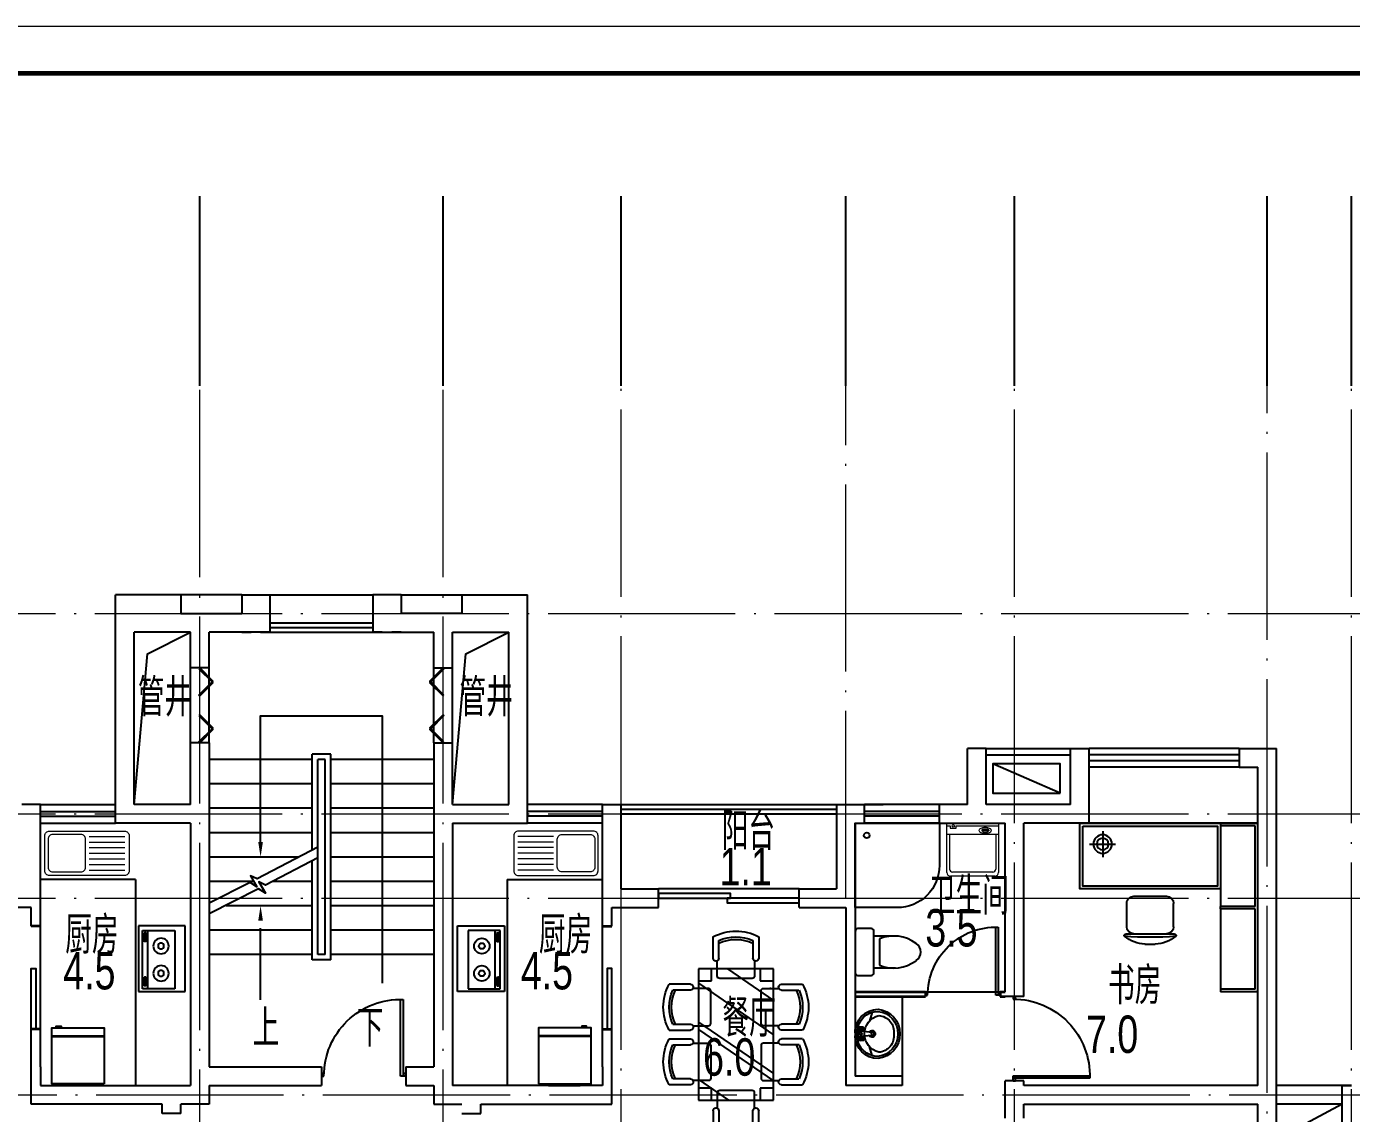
# Model space of a CAD drawing. Extents: x 1332633 to 1595679, y 264824 to 640777.
# Drawn here: x 1354982 to 1369132, y 529629 to 541240 of the extents above; entities that cross this region are included whole.
import ezdxf
from ezdxf.enums import TextEntityAlignment as Align

# ---------------------------------------------------------------- set-up
doc = ezdxf.new("R2010")
doc.units = 0
doc.header["$LTSCALE"] = 1000
doc.header["$MEASUREMENT"] = 0
doc.linetypes.add('DOTE', pattern=[2.42, 2, -0.2, 0.02, -0.2])
doc.layers.get('0').update_dxf_attribs({"linetype": 'CONTINUOUS'})
for name, color, linetype, lineweight in [('_公共_图框', 4, 'CONTINUOUS', 5), ('DOTE', 1, 'DOTE', 13), ('JJ', 8, 'CONTINUOUS', 0), ('WALL', 2, 'CONTINUOUS', 35)]:
    doc.layers.add(name, color=color, linetype=linetype, lineweight=lineweight)
for name, color, linetype in [('A-Balcony(建筑阳台)', 32, 'CONTINUOUS'), ('A-BALCONY_建筑阳台_', 6, 'CONTINUOUS'), ('A-Fur1(建筑厨卫洁具)', 136, 'CONTINUOUS'), ('A-Fur2(建筑家具)', 33, 'CONTINUOUS'), ('A-FUR2_建筑家具_', 33, 'CONTINUOUS'), ('A-FUR2_建筑家具_-RefEdit0', 33, 'CONTINUOUS'), ('A-Ground(室外构件)', 31, 'CONTINUOUS'), ('A-Hz1(房间名称)', 4, 'CONTINUOUS'), ('A-Hz1汉字注明（平、立面、房间名称等）', 7, 'CONTINUOUS'), ('A-Hz3(房间面积)', 2, 'CONTINUOUS'), ('A-STAIR_建筑楼梯_踏步_电梯等_', 25, 'CONTINUOUS'), ('A-Wall(建筑墙)', 255, 'CONTINUOUS'), ('A-WALL_建筑墙_', 255, 'CONTINUOUS'), ('A-WINDOW(建筑门窗)', 4, 'CONTINUOUS'), ('A-WINDOW_建筑门窗_', 4, 'CONTINUOUS'), ('AXIS', 3, 'CONTINUOUS'), ('管井', 5, 'CONTINUOUS')]:
    doc.layers.add(name, color=color, linetype=linetype)
doc.styles.add('DIM', font='txt')
doc.styles.get("Standard").update_dxf_attribs({"font": 'GBENOR', "bigfont": 'GBCBIG'})
doc.styles.add('sunyat', font='3yromanc.shx', dxfattribs={"width": 0.75, "bigfont": '3yhztxt.shx'})
doc.styles.add('SUNYAT1', font='3yromans.shx', dxfattribs={"width": 0.75, "bigfont": '3yhztxt.shx'})
doc.styles.add('图框文字', font='SIMKAI.TTF')

# ---------------------------------------------------------------- blocks, each defined once
blk = doc.blocks.new('DOOR_B01')
for p, q in [((-0.47, 0.895), (-0.47, -0.015)), ((-0.44, -0.015), (-0.44, 0.895)), ((-0.5, 0.015), (-0.47, 0.015)), ((-0.5, -0.015), (-0.5, 0.015)), ((0.47, 0.015), (0.5, 0.015)), ((0.5, 0.015), (0.5, -0.015)), ((-0.5, -0.015), (-0.44, -0.015)), ((0.5, -0.015), (0.47, -0.015))]:
    blk.add_line(p, q)
blk.add_arc((-0.44, -0.015), 0.91, 0, 91.8892)
blk = doc.blocks.new('BX1')
for p, q in [((-356, 663), (344, 663)), ((-356, 653), (344, 653))]:
    blk.add_line(p, q)
for points in [[(344, 21), (-356, 21), (-356, 771), (344, 771)], [(-211, 11), (211, 11), (211, 0), (-211, 0)]]:
    blk.add_lwpolyline(points, close=True)
blk.add_lwpolyline([(-298, 771), (-298, 790), (-232, 790), (-232, 771)])
blk = doc.blocks.new('MQP1')
for p, q in [((0, -350), (0, 350)), ((0, 350), (500, 350)), ((113, 299), (113, -324)), ((456, 299), (113, 299)), ((400, -324), (400, 299)), ((456, -324), (456, 299)), ((500, 350), (500, -350)), ((422, 182), (434, 182)), ((423, 274), (434, 274)), ((432, 257), (432, 193)), ((448, 257), (432, 257)), ((432, 193), (448, 193)), ((448, 193), (448, 257)), ((423, -199), (434, -199)), ((448, -216), (432, -216)), ((432, -216), (432, -280)), ((432, -280), (448, -280)), ((448, -280), (448, -216)), ((500, -350), (0, -350)), ((113, -324), (456, -324)), ((422, -291), (434, -291))]:
    blk.add_line(p, q)
for points in [[(423, 274, 0.259034), (420, 272, 0.076276), (415, 260, 0.036515), (412, 247, 0.026615), (411, 228, 0.026615), (412, 209, 0.036515), (415, 196, 0.076276), (420, 184, 0.259034), (423, 182, 0.078462), (424, 182, 0.056762)], [(434, 274, 0.259034), (430, 272, 0.076276), (425, 260, 0.036515), (423, 247, 0.026615), (422, 228, 0.026615), (423, 209, 0.036515), (425, 196, 0.076276), (430, 184, 0.259034), (434, 182, 0.259034), (437, 184, 0.056762), (441, 193, 0.036515)], [(443, 257, 0.008736), (442, 260, 0.076276), (437, 272, 0.259034), (434, 274, 0.259034)], [(423, -199, 0.259034), (420, -201, 0.076276), (415, -213, 0.036515), (412, -226, 0.026615), (411, -245, 0.026615), (412, -264, 0.036515), (415, -277, 0.076276), (420, -289, 0.259034), (423, -291, 0.078462), (424, -291, 0.056762)], [(434, -199, 0.259034), (430, -201, 0.076276), (425, -213, 0.036515), (423, -226, 0.026615), (422, -245, 0.026615), (423, -264, 0.036515), (425, -277, 0.076276), (430, -289, 0.259034), (434, -291, 0.259034), (437, -289, 0.056762), (441, -280, 0.036515)], [(443, -216, 0.008736), (442, -213, 0.076276), (437, -201, 0.259034), (434, -199, 0.259034)]]:
    blk.add_lwpolyline(points, format="xyb")
for centre, radius in [((259, 134), 82.5), ((259, 134), 31.6), ((259, -158), 82.5), ((259, -158), 31.6)]:
    blk.add_circle(centre, radius)
blk = doc.blocks.new('SINK-3')
for p, q in [((475, 180), (855, 180)), ((475, 120), (855, 120)), ((475, 60), (855, 60)), ((475, 0), (855, 0)), ((475, -60), (855, -60)), ((475, -120), (855, -120)), ((475, -180), (855, -180))]:
    blk.add_line(p, q)
for points in [[(0, -187.5), (0, 187.5, -0.4142136), (50, 237.5), (850, 237.5, -0.4142136), (900, 187.5), (900, -187.5, -0.4142136), (850, -237.5), (50, -237.5, -0.4142136)], [(35, 150), (35, -150, 0.4142136), (85, -200), (385, -200, 0.4142136), (435, -150), (435, 150, 0.4142136), (385, 200), (85, 200, 0.4142136)]]:
    blk.add_lwpolyline(points, format="xyb", close=True)
blk = doc.blocks.new('A$C7D9E0D54')
at = {"layer": 'JJ', "xscale": -1, "rotation": 179.9999999999996}
blk.add_blockref('SINK-3', (0, 237, 200), dxfattribs=at)
blk = doc.blocks.new('DOOR_C14')
for points in [[(-0.489, -0.011), (-0.313, 0.166), (-0.323, 0.177), (-0.5, 0)], [(-0.136, -0.011), (-0.313, 0.166), (-0.302, 0.177), (-0.125, 0)], [(0.136, -0.011), (0.313, 0.166), (0.302, 0.177), (0.125, 0)], [(0.489, -0.011), (0.313, 0.166), (0.323, 0.177), (0.5, 0)]]:
    blk.add_lwpolyline(points, close=True)
blk = doc.blocks.new('A$C3174277A')
at = {"layer": 'A-FUR2_建筑家具_'}
for p, q in [((0, 0), (0, 1800)), ((400, 1800), (0, 1800)), ((27, 913), (27, 1773)), ((27, 1773), (400, 1773)), ((400, 1800), (400, 1773)), ((400, 1773), (400, 913)), ((27, 913), (400, 913)), ((27, 887), (400, 887)), ((27, 27), (27, 887)), ((400, 887), (400, 913)), ((400, 887), (400, 0)), ((0, 0), (400, 0)), ((27, 27), (400, 27))]:
    blk.add_line(p, q, dxfattribs=at)
blk = doc.blocks.new('A$C1AB821B2')
at = {"layer": 'A-FUR2_建筑家具_-RefEdit0'}
for p, q in [((139, 0), (139, 277)), ((0, 139), (277, 139))]:
    blk.add_line(p, q, dxfattribs=at)
for radius in [99.1, 62.3]:
    blk.add_circle((139, 139), radius, dxfattribs=at)
blk = doc.blocks.new('A$C075449E3')
at = {"layer": 'A-FUR2_建筑家具_'}
for p, q in [((111, 494), (111, 1006)), ((186, 1000), (436, 1000)), ((511, 575), (511, 925)), ((0, 695), (0, 805)), ((186, 500), (436, 500))]:
    blk.add_line(p, q, dxfattribs=at)
for points in [[(1291, 0), (1291, 1500), (591, 1500), (591, 0)], [(1261, 30), (1261, 1470), (621, 1470), (621, 30)]]:
    blk.add_lwpolyline(points, close=True, dxfattribs=at)
for centre, radius, start, end in [((351, 794), 351, 139.2735, 178.2349), ((3088, 750), 3015, 174.8023, 185.1977), ((93, 1016), 11.1, 67.33, 139.2735), ((89, 1006), 22.2, 0, 67.33), ((186, 925), 75, 90, 180), ((436, 925), 75, 0, 90), ((351, 706), 351, 181.7651, 220.7265), ((186, 575), 75, 180, 270), ((436, 575), 75, 270, 0), ((93, 484), 11.1, 220.7265, 292.67), ((89, 494), 22.2, 292.67, 0)]:
    blk.add_arc(centre, radius, start, end, dxfattribs=at)
at = {"layer": 'A-FUR2_建筑家具_', "ltscale": 1000000.0, "rotation": 90}
blk.add_blockref('A$C1AB821B2', (1208, 104), dxfattribs=at)
blk = doc.blocks.new('六人餐桌')
at = {"layer": 'A-Fur2(建筑家具)'}
for p, q in [((0, 800), (1400, 800)), ((0, 661), (0, 800)), ((0, 800), (127, 800)), ((0, 0), (0, 800)), ((127, 800), (127, 661)), ((151, 800), (702, 0)), ((200, 771), (207, 763)), ((567, 800), (1118, 0)), ((645, 800), (1196, 0)), ((1179, 800), (1400, 478)), ((1200, 771), (1193, 763)), ((1273, 661), (1273, 800)), ((1273, 800), (1400, 800)), ((1400, 800), (1400, 661)), ((1400, 800), (1400, 0)), ((127, 661), (0, 661)), ((0, 607), (7, 600)), ((1400, 661), (1273, 661)), ((1400, 607), (1393, 600)), ((0, 489), (337, 0)), ((0, 0), (0, 139)), ((0, 139), (127, 139)), ((1400, 0), (0, 0)), ((127, 0), (0, 0)), ((127, 139), (127, 0)), ((200, 29), (207, 37)), ((1200, 29), (1193, 37)), ((1273, 0), (1273, 139)), ((1273, 139), (1400, 139)), ((1400, 0), (1273, 0)), ((1400, 139), (1400, 0))]:
    blk.add_line(p, q, dxfattribs=at)
for points in [[(163, 886), (163, 1113)], [(225, 886), (225, 1074)], [(590, 1075), (590, 886)], [(652, 1113), (652, 886)], [(748, 1113), (748, 886)], [(810, 1075), (810, 886)], [(1175, 886), (1175, 1074)], [(1237, 886), (1237, 1113)], [(-116, 644), (-343, 644)], [(-116, 582), (-304, 582)], [(1516, 644), (1743, 644)], [(1516, 582), (1704, 582)], [(-343, 156), (-116, 156)], [(-304, 218), (-116, 218)], [(1704, 218), (1516, 218)], [(1743, 156), (1516, 156)], [(163, -86), (163, -313)], [(225, -86), (225, -274)], [(590, -275), (590, -86)], [(652, -313), (652, -86)], [(748, -313), (748, -86)], [(810, -275), (810, -86)], [(1175, -86), (1175, -274)], [(1237, -86), (1237, -313)]]:
    blk.add_lwpolyline(points, dxfattribs=at)
for points in [[(607, 858), (607, 695, -0.414214), (581, 669), (234, 669, -0.414214), (207, 695), (207, 858)], [(793, 858), (793, 695, 0.414214), (819, 669), (1166, 669, 0.414214), (1193, 695), (1193, 858)], [(-88, 200), (75, 200, 0.414214), (102, 227), (102, 573, 0.414214), (75, 600), (-88, 600)], [(1488, 200), (1325, 200, -0.414214), (1298, 227), (1298, 573, -0.414214), (1325, 600), (1488, 600)], [(607, -58), (607, 105, 0.414214), (581, 131), (234, 131, 0.414214), (207, 105), (207, -58)], [(793, -58), (793, 105, -0.414214), (819, 131), (1166, 131, -0.414214), (1193, 105), (1193, -58)]]:
    blk.add_lwpolyline(points, format="xyb", dxfattribs=at)
for centre, radius, start, end in [((408, 662), 513, 61.583, 118.5179), ((992, 662), 513, 61.4821, 118.417), ((408, 662), 451, 66.2018, 113.9086), ((408, 662), 424, 64.6023, 115.5165), ((992, 662), 451, 66.0914, 113.7982), ((992, 662), 424, 64.4835, 115.3977), ((194, 886), 31.1, 180, 0), ((621, 886), 31.1, 180, 0), ((779, 886), 31.1, 180, 0), ((1206, 886), 31.1, 180, 0), ((108, 400), 513, 151.4821, 208.417), ((108, 400), 451, 156.0914, 203.7982), ((108, 400), 424, 154.4835, 205.3977), ((-116, 613), 31.1, 270, 90), ((1516, 613), 31.1, 90, 270), ((1292, 400), 424, 334.6023, 25.5165), ((1292, 400), 451, 336.2018, 23.9086), ((1292, 400), 513, 331.583, 28.5179), ((-116, 187), 31.1, 270, 90), ((1516, 187), 31.1, 90, 270), ((194, -86), 31.1, 0, 180), ((621, -86), 31.1, 0, 180), ((779, -86), 31.1, 0, 180), ((1206, -86), 31.1, 0, 180), ((408, 138), 424, 244.4835, 295.3977), ((408, 138), 451, 246.0914, 293.7982), ((992, 138), 424, 244.6023, 295.5165), ((992, 138), 451, 246.2018, 293.9086), ((408, 138), 513, 241.4821, 298.417), ((992, 138), 513, 241.583, 298.5179)]:
    blk.add_arc(centre, radius, start, end, dxfattribs=at)
blk = doc.blocks.new('TO2')
for p, q in [((-162, 236), (-131, 140)), ((-66, 52), (-50, 55)), ((-50, 48), (-66, 52)), ((-57, 70), (-45, 60)), ((-50, 55), (-57, 70)), ((-50, 48), (-57, 34)), ((-45, 44), (-57, 34)), ((-45, 60), (-38, 74)), ((-38, 29), (-45, 44)), ((-38, 74), (-38, 58)), ((-22, 62), (-38, 58)), ((-22, 42), (-38, 45)), ((-38, 29), (-38, 45)), ((-22, 62), (-35, 52)), ((-22, 42), (-35, 52)), ((-162, -228), (-131, -132)), ((-77, -20), (-80, -20)), ((-50, -41), (-66, -44)), ((-50, -48), (-66, -44)), ((-50, -41), (-57, -26)), ((-45, -36), (-57, -26)), ((-50, -48), (-57, -62)), ((-57, -62), (-45, -52)), ((-38, -22), (-45, -36)), ((-45, -52), (-38, -67)), ((-38, -22), (-38, -38)), ((-22, -34), (-38, -38)), ((-22, -54), (-38, -51)), ((-38, -67), (-38, -51)), ((-22, -34), (-35, -44)), ((-22, -54), (-35, -44))]:
    blk.add_line(p, q)
for points in [[(-152, 5), (-152, 19), (-45, 31)], [(-152, 3), (-152, -12), (-80, -20)], [(-77, -20), (-45, -23)]]:
    blk.add_lwpolyline(points)
for points in [[(-77, 27), (-71, 32), (-69, 34), (-69, 69, -0.397649), (-63, 75), (-25, 75, -0.448114), (-19, 69), (-19, 4)], [(-77, -20), (-71, -24), (-69, -26), (-69, -61, 0.397649), (-63, -68), (-25, -68, 0.448114), (-19, -62), (-19, 4)]]:
    blk.add_lwpolyline(points, format="xyb")
for points in [[(-66, 52), (-57, 34), (-38, 29), (-22, 42), (-22, 62), (-38, 74), (-57, 70)], [(-66, -44), (-57, -26), (-38, -22), (-22, -34), (-22, -54), (-38, -67), (-57, -62)]]:
    blk.add_lwpolyline(points, close=True)
for centre, radius in [((-43, 4), 11.1), ((-43, 52), 4.1), ((-43, -44), 4.1)]:
    blk.add_circle(centre, radius)
for centre, radius, start, end in [((-202, 14), 254, 94.668, 182.2445), ((-202, 14), 231, 94.668, 182.2445), ((-217, 24), 176, 94.3056, 186.3213), ((-282, 3), 204, 0.3156, 75.2808), ((-223, 22), 244, 358.482, 89.9831), ((-223, 22), 222, 2.2184, 89.9831), ((-202, -6), 254, 177.7555, 265.332), ((-202, -6), 231, 177.7555, 265.332), ((-217, -17), 176, 173.6787, 265.6944), ((-282, 5), 204, 284.7192, 359.6844), ((-158, 4), 35.5, 29.9432, 329.1629), ((-158, 4), 20.3, 52.3819, 308.4597), ((-403, 3), 403, 355.2019, 4.0377), ((277, 1), 256, 176.6011, 183.7052), ((-223, -15), 244, 270.0169, 359.8405), ((-223, -15), 222, 270.0169, 355.8617)]:
    blk.add_arc(centre, radius, start, end)
blk = doc.blocks.new('A$C4CE9686B')
at = {"layer": 'JJ'}
for p, q in [((0, 552), (0, 0)), ((0, 552), (525, 552)), ((29, 552), (29, 101)), ((71, 448), (79, 448)), ((77, 435), (77, 383)), ((91, 435), (77, 435)), ((91, 383), (91, 435)), ((116, 0), (116, 552)), ((116, 522), (489, 522)), ((521, 490), (521, 62)), ((565, 512), (565, 40)), ((70, 374), (79, 375)), ((77, 383), (91, 383)), ((525, 0), (0, 0)), ((53, 101), (28, 101)), ((28, 34), (53, 34)), ((29, 34), (29, 0)), ((53, 34), (53, 101)), ((116, 30), (489, 30))]:
    blk.add_line(p, q, dxfattribs=at)
blk.add_lwpolyline([(76, 343, 0.185158), (86, 347, 0.102042), (98, 362, 0.060862), (104, 382, 0.047173), (107, 409, 0.047173), (104, 436, 0.060862), (98, 456, 0.102042), (86, 472, 0.185158), (76, 476, 0.185158), (66, 472, 0.102042), (54, 456, 0.060862), (48, 436, 0.047173), (45, 409, 0.047173), (48, 382, 0.060862), (54, 362, 0.102042), (66, 347, 0.185158)], format="xyb", close=True, dxfattribs=at)
for points in [[(71, 448, 0.259034), (68, 446, 0.076276), (64, 437, 0.036515), (62, 426, 0.026615), (61, 411, 0.026615), (62, 396, 0.036515), (64, 385, 0.076276), (68, 376, 0.259034), (71, 375, 0.078462), (72, 375, 0.056762)], [(79, 448, 0.259034), (76, 446, 0.076276), (73, 437, 0.036515), (71, 426, 0.026615), (70, 411, 0.026615), (71, 396, 0.036515), (73, 385, 0.076276), (76, 376, 0.259034), (79, 375, 0.259034), (82, 376, 0.056762), (85, 383, 0.036515)], [(87, 435, 0.008736), (86, 437, 0.076276), (82, 446, 0.259034), (79, 448, 0.259034)]]:
    blk.add_lwpolyline(points, format="xyb", dxfattribs=at)
blk.add_circle((28, 69), 14, dxfattribs=at)
for centre, radius, start, end in [((489, 490), 32, 0, 90), ((525, 512), 40, 0, 90), ((489, 62), 32, 270, 360), ((525, 40), 40, 270, 0)]:
    blk.add_arc(centre, radius, start, end, dxfattribs=at)
at = {"layer": 'JJ', "width": 0.8, "flags": 9}
for tag in ['YSIZE', 'XSIZE']:
    blk.add_attdef(tag, (0, 276), '', height=0.4, rotation=90, dxfattribs=at)
blk = doc.blocks.new('A$C753116E8')
at = {"layer": 'JJ'}
blk.add_blockref('A$C4CE9686B', (0, 0), dxfattribs=at)
blk = doc.blocks.new('A$C3372732A')
at = {"layer": '管井', "color": 1}
blk.add_blockref('A$C753116E8', (0, 0), dxfattribs=at)
blk = doc.blocks.new('坐便器1')
at = {"layer": 'A-Fur1(建筑厨卫洁具)'}
for p, q in [((220, 0), (-220, 0)), ((-250, -30), (-250, -170)), ((250, -170), (250, -30)), ((-220, -200), (220, -200)), ((-170, -200), (-170, -430)), ((140, -260), (-140, -260)), ((170, -430), (170, -200))]:
    blk.add_line(p, q, dxfattribs=at)
for centre, radius, start, end in [((-220, -30), 30, 90, 180), ((220, -30), 30, 0, 90), ((-220, -170), 30, 180, 270), ((227, -413), 398, 157.4505, 216.6381), ((-227, -413), 398, 323.3619, 22.5495), ((220, -170), 30, 270, 0), ((0, -590), 110, 213.4509, 326.5491)]:
    blk.add_arc(centre, radius, start, end, dxfattribs=at)
blk = doc.blocks.new('E103')
at = {"layer": 'A-Fur1(建筑厨卫洁具)', "rotation": 180}
blk.add_blockref('坐便器1', (1004, -576), dxfattribs=at)
blk = doc.blocks.new('淋浴')
at = {"layer": 'A-Fur1(建筑厨卫洁具)'}
blk.add_lwpolyline([(-900, -450), (-900, 0), (0, 0), (0, -900), (-450, -900, -0.414214)], format="xyb", close=True, dxfattribs=at)
blk.add_circle((-129, -123), 30, dxfattribs=at)
blk = doc.blocks.new('DOOR_A01')
for points in [[(0.0125, 0), (0.0125, 1), (-0.5, 1), (-0.5, 0)], [(-0.0125, 0), (-0.0125, -1), (0.5, -1), (0.5, 0)]]:
    blk.add_lwpolyline(points, close=True)
blk = doc.blocks.new('A$C79D20D74')
at = {"layer": 'A-Ground(室外构件)'}
blk.add_line((0, 720), (315, 0), dxfattribs=at)
blk.add_lwpolyline([(0, 720), (315, 720), (315, 0), (0, 0)], close=True, dxfattribs=at)
blk = doc.blocks.new('vvxv')
at = {"layer": '_公共_图框'}
blk.add_lwpolyline([(-63000, 0), (0, 0), (0, 29700), (-63000, 29700)], close=True, dxfattribs=at)
at = {"layer": '_公共_图框', "const_width": 50}
blk.add_lwpolyline([(-61750, 500), (-500, 500), (-500, 29200), (-61750, 29200)], close=True, dxfattribs=at)
at = {"layer": '_公共_图框', "style": '图框文字'}
for tag, height, p in [('建设单位', 250, (-2500, 19150)), ('合作单位', 250, (-2527, 16842)), ('项目名称', 250, (-2500, 15150)), ('项目编号', 250, (-2500, 13150)), ('建筑', 175, (-1300, 2800)), ('方案深化', 175, (-1300, 2450)), ('1:100', 175, (-1300, 2100)), ('20090705', 175, (-1300, 1750)), ('图号', 175, (-1300, 1225))]:
    blk.add_attdef(tag, text='', height=height, dxfattribs=at).set_placement(p, align=Align.MIDDLE_CENTER)

msp = doc.modelspace()

# ---------------------------------------------------------------- linework, layer by layer
at = {"layer": 'A-Balcony(建筑阳台)'}
for p, q in [((1369032, 529929), (1368332, 529929)), ((1369032, 529729), (1368332, 529729))]:
    msp.add_line(p, q, dxfattribs=at)
msp.add_lwpolyline([(1369032, 529729), (1368550, 529469), (1368332, 527529)], dxfattribs=at)
at = {"layer": 'A-BALCONY_建筑阳台_'}
for p, q in [((1361332, 532929, 0), (1363632, 532929)), ((1361332, 532879, 0), (1363632, 532879)), ((1361332, 532829, 0), (1363632, 532829))]:
    msp.add_line(p, q, dxfattribs=at)
at = {"layer": 'A-Fur1(建筑厨卫洁具)'}
for p, q in [((1356148, 532129), (1355132, 532129, 0)), ((1356148, 532129), (1356148, 529929)), ((1360117, 532129), (1361132, 532129, 0)), ((1360117, 532129), (1360117, 529929)), ((1364332, 530879), (1364332, 530029))]:
    msp.add_line(p, q, dxfattribs=at)
at = {"layer": 'A-Ground(室外构件)'}
for p, q in [((1365232, 533529), (1366132, 533529)), ((1365232, 533462), (1366132, 533462))]:
    msp.add_line(p, q, dxfattribs=at)
at = {"layer": 'A-STAIR_建筑楼梯_踏步_电梯等_', "ltscale": 0.08}
for p, q in [((1358232, 533469, 0), (1358032, 533469, 0)), ((1358032, 532442, 0), (1358032, 533469, 0)), ((1358232, 531269, 0), (1358232, 533469, 0)), ((1358032, 533409, 0), (1356932, 533409, 0)), ((1358172, 533409, 0), (1358092, 533409, 0)), ((1358092, 531329, 0), (1358092, 533409, 0)), ((1358172, 531329, 0), (1358172, 533409, 0)), ((1359332, 533409, 0), (1358232, 533409, 0)), ((1358032, 533149, 0), (1356932, 533149, 0)), ((1359332, 533149, 0), (1358232, 533149, 0)), ((1358032, 532889, 0), (1356932, 532889, 0)), ((1359332, 532889, 0), (1358232, 532889, 0)), ((1358032, 532629, 0), (1356932, 532629, 0)), ((1359332, 532629, 0), (1358232, 532629, 0)), ((1357893, 532369, 0), (1356932, 532369, 0)), ((1358032, 531269, 0), (1358032, 532328, 0)), ((1359332, 532369, 0), (1358232, 532369, 0)), ((1357408, 532109, 0), (1356932, 532109, 0)), ((1358032, 532109, 0), (1357613, 532109, 0)), ((1359332, 532109, 0), (1358232, 532109, 0)), ((1358032, 531849, 0), (1357115, 531849, 0)), ((1359332, 531849, 0), (1358232, 531849, 0)), ((1358032, 531589, 0), (1356932, 531589, 0)), ((1358032, 531589, 0), (1356932, 531589, 0)), ((1359332, 531589, 0), (1358232, 531589, 0)), ((1359332, 531589, 0), (1358232, 531589, 0)), ((1358032, 531329, 0), (1356932, 531329, 0)), ((1358232, 531269, 0), (1358032, 531269, 0)), ((1358172, 531329, 0), (1358092, 531329, 0)), ((1359332, 531329, 0), (1358232, 531329, 0)), ((1359332, 531329, 0), (1358232, 531329, 0))]:
    msp.add_line(p, q, dxfattribs=at)
at = {"layer": 'A-STAIR_建筑楼梯_踏步_电梯等_'}
msp.add_line((1357482, 530842, 0), (1357482, 531608, 0), dxfattribs=at)
at = {"layer": 'A-STAIR_建筑楼梯_踏步_电梯等_', "elevation": 0}
for points in [[(1356132, 532930), (1356273, 534540), (1356732, 534769)], [(1359532, 532930), (1359673, 534540), (1360132, 534769)], [(1357482, 532443), (1357482, 533877), (1358782, 533877), (1358782, 531022)], [(1358092, 532473), (1357445, 532135), (1357373, 532169), (1357443, 532049), (1357370, 532096), (1356932, 531876)], [(1358092, 532359), (1357535, 532069), (1357463, 532103), (1357533, 531982), (1357460, 532029), (1356932, 531762)]]:
    msp.add_lwpolyline(points, dxfattribs=at)
for points in [[(1357482, 532530, 50, 0, 0), (1357482, 532369, 0, 0, 0)], [(1357482, 531688, 50, 0, 0), (1357482, 531849, 0, 0, 0)]]:
    msp.add_lwpolyline(points, format="xyseb", dxfattribs=at)
at = {"layer": 'A-Wall(建筑墙)'}
for p, q in [((1355932, 532729, 0), (1355932, 535169)), ((1356632, 535169), (1355932, 535169)), ((1356632, 535169), (1356632, 534969)), ((1357282, 535169), (1357282, 534969)), ((1357282, 535169), (1357582, 535169)), ((1357582, 535169), (1357582, 534769)), ((1358682, 535169), (1358682, 534769)), ((1358982, 535169), (1358682, 535169)), ((1358982, 535169), (1358982, 534969)), ((1359632, 535169), (1360332, 535169)), ((1359632, 535169), (1359632, 534969)), ((1360332, 532729), (1360332, 535169)), ((1356632, 534969), (1357282, 534969)), ((1359632, 534969), (1358982, 534969)), ((1356132, 532929), (1356132, 534769)), ((1356732, 534769), (1356132, 534769)), ((1356732, 534389, 0), (1356732, 534769)), ((1356932, 534389, 0), (1356932, 534769)), ((1357582, 534769), (1356932, 534769)), ((1357282, 534769), (1357382, 534769)), ((1357482, 534769), (1357582, 534769)), ((1358682, 534769), (1359332, 534769)), ((1358782, 534769), (1358682, 534769)), ((1358982, 534769), (1358882, 534769)), ((1359332, 534389, 0), (1359332, 534769)), ((1359532, 534389, 0), (1359532, 534769)), ((1359532, 534769), (1360132, 534769)), ((1360132, 532929, 0), (1360132, 534769)), ((1356932, 534389, 0), (1356932, 534610, 0)), ((1359332, 534389, 0), (1359332, 534610, 0)), ((1356932, 534389, 0), (1356732, 534389, 0)), ((1359332, 534389, 0), (1359532, 534389, 0)), ((1356732, 532929), (1356732, 533589, 0)), ((1356932, 533589, 0), (1356732, 533589, 0)), ((1359332, 533589, 0), (1359532, 533589, 0)), ((1359532, 532929), (1359532, 533589, 0)), ((1365032, 532929), (1365032, 533529)), ((1365232, 533529), (1365032, 533529)), ((1365232, 532929), (1365232, 533529)), ((1366132, 532929), (1366132, 533529)), ((1366132, 533529), (1366332, 533529)), ((1366332, 532729), (1366332, 533529)), ((1367932, 533529), (1368332, 533529)), ((1356732, 533409, 0), (1356732, 533409, 0)), ((1359532, 533409, 0), (1359532, 533409, 0)), ((1365032, 532929), (1364732, 532929)), ((1366132, 532929), (1365232, 532929))]:
    msp.add_line(p, q, dxfattribs=at)
at = {"layer": 'A-WALL_建筑墙_'}
for p, q in [((1356932, 533589, 0), (1356932, 530129, 0)), ((1359332, 533589, 0), (1359332, 530129, 0)), ((1367932, 533529), (1367932, 533329)), ((1368332, 529429), (1368332, 533529)), ((1367932, 533329), (1368132, 533329)), ((1368132, 529929), (1368132, 533329)), ((1355132, 532929, 0), (1354932, 532929, 0)), ((1355132, 532729, 0), (1355132, 532929, 0)), ((1356732, 532929), (1356132, 532929)), ((1359532, 532929), (1360132, 532929)), ((1361132, 532929, 0), (1361332, 532929, 0)), ((1361132, 532729, 0), (1361132, 532929, 0)), ((1361332, 532029, 0), (1361332, 532929, 0)), ((1363632, 532929), (1364132, 532929)), ((1363632, 532929), (1363632, 532029)), ((1363932, 532729), (1363932, 532929)), ((1364732, 532729), (1364732, 532929)), ((1355132, 532729, 0), (1355132, 532729, 0)), ((1355132, 531629, 0), (1355132, 532729, 0)), ((1356732, 532729), (1355932, 532729)), ((1356732, 532729), (1356732, 529929, 0)), ((1359532, 532729), (1360332, 532729)), ((1359532, 532729), (1359532, 529929, 0)), ((1361132, 532729, 0), (1361132, 532729, 0)), ((1361132, 531629, 0), (1361132, 532729, 0)), ((1363832, 532729), (1364132, 532729)), ((1363832, 532729), (1363832, 530029)), ((1364732, 532729), (1365432, 532729)), ((1365432, 530929), (1365432, 532729)), ((1365632, 530879), (1365632, 532729)), ((1366332, 532729), (1365632, 532729)), ((1361332, 532029, 0), (1361733, 532029)), ((1361733, 531829), (1361733, 532029)), ((1363233, 532029), (1363632, 532029)), ((1363233, 531829), (1363233, 532029)), ((1355032, 531829, 0), (1354532, 531829)), ((1355032, 531629, 0), (1355032, 531829, 0)), ((1361232, 531829, 0), (1361733, 531829)), ((1361232, 531629, 0), (1361232, 531829, 0)), ((1363233, 531829), (1363732, 531829)), ((1363732, 531829), (1363732, 529929)), ((1365632, 530879), (1365432, 530879)), ((1355032, 529729, 0), (1355032, 530529, 0)), ((1355132, 530129, 0), (1355132, 530529, 0)), ((1361132, 530129, 0), (1361132, 530529, 0)), ((1361232, 529729, 0), (1361232, 530529, 0)), ((1355132, 530129, 0), (1355132, 529929, 0)), ((1356932, 530129, 0), (1358132, 530129, 0)), ((1358132, 530129, 0), (1358132, 529929, 0)), ((1359032, 530129, 0), (1359332, 530129)), ((1359032, 530129, 0), (1359032, 529929, 0)), ((1361132, 530129, 0), (1361132, 529929, 0)), ((1355132, 529929, 0), (1356732, 529929)), ((1356932, 529929, 0), (1358132, 529929, 0)), ((1356932, 529929), (1356932, 529729, 0)), ((1359032, 529929, 0), (1359332, 529929)), ((1359332, 529929), (1359332, 529729, 0)), ((1361132, 529929, 0), (1359532, 529929)), ((1364332, 529929), (1363732, 529929)), ((1364332, 530029), (1363832, 530029)), ((1364332, 530029), (1364332, 529929)), ((1365432, 529579), (1365432, 529979)), ((1365632, 529979), (1365432, 529979)), ((1365632, 529929), (1365632, 529979)), ((1368132, 529929), (1365632, 529929)), ((1369132, 529929), (1369032, 529929)), ((1369132, 529929), (1369032, 529929)), ((1369032, 529929), (1369132, 529929)), ((1369032, 529929), (1369132, 529929)), ((1369032, 525729), (1369032, 529929)), ((1369032, 525729), (1369032, 529929)), ((1356432, 529729), (1355032, 529729, 0)), ((1356432, 529629), (1356432, 529729)), ((1356632, 529629), (1356632, 529729)), ((1356932, 529729, 0), (1356632, 529729)), ((1359332, 529729, 0), (1359633, 529729)), ((1359833, 529629), (1359833, 529729)), ((1359833, 529729), (1361232, 529729, 0)), ((1365632, 529729), (1368132, 529729)), ((1365632, 529579), (1365632, 529729)), ((1368132, 529429), (1368132, 529729)), ((1356632, 529629), (1356432, 529629)), ((1359633, 529629), (1359833, 529629))]:
    msp.add_line(p, q, dxfattribs=at)
at = {"layer": 'A-WINDOW(建筑门窗)', "extrusion": (0, 0, -1)}
for p, q in [((1357282, 535169), (1356632, 535169)), ((1357582, 535169), (1358682, 535169)), ((1358982, 535169), (1359632, 535169)), ((1357582, 534869), (1358682, 534869)), ((1357582, 534819), (1358682, 534819)), ((1357582, 534769), (1358682, 534769))]:
    msp.add_line(p, q, dxfattribs=at)
at = {"layer": 'A-WINDOW(建筑门窗)'}
for p, q in [((1356732, 533589, 0), (1356732, 534389, 0)), ((1356932, 533589, 0), (1356932, 534389, 0)), ((1359332, 533589, 0), (1359332, 534389, 0)), ((1359532, 533589, 0), (1359532, 534389, 0)), ((1367932, 533529), (1366332, 533529)), ((1367932, 533462), (1366332, 533462)), ((1367932, 533396), (1366332, 533396)), ((1367932, 533329), (1366332, 533329)), ((1355132, 532929, 0), (1355932, 532929)), ((1361132, 532929, 0), (1360332, 532929)), ((1364732, 532929), (1363932, 532929)), ((1355132, 532854, 0), (1355932, 532854)), ((1355132, 532804, 0), (1355932, 532804)), ((1361132, 532854, 0), (1360332, 532854)), ((1361132, 532804, 0), (1360332, 532804)), ((1364732, 532854), (1363932, 532854)), ((1364732, 532804), (1363932, 532804)), ((1355132, 532729, 0), (1355932, 532729)), ((1361132, 532729, 0), (1360332, 532729)), ((1364732, 532729), (1363932, 532729)), ((1368032, 532729), (1366332, 532729)), ((1368132, 532729), (1366732, 532729)), ((1363233, 532029), (1361733, 532029)), ((1364582, 530929), (1365382, 530929))]:
    msp.add_line(p, q, dxfattribs=at)
at = {"layer": 'A-WINDOW_建筑门窗_'}
for p, q in [((1355132, 530529, 0), (1355132, 531629, 0)), ((1361132, 530529, 0), (1361132, 531629, 0))]:
    msp.add_line(p, q, dxfattribs=at)
at = {"layer": 'A-WINDOW_建筑门窗_', "elevation": 0}
for points in [[(1355082, 530529), (1355032, 530529), (1355032, 531179), (1355082, 531179)], [(1361182, 530529), (1361232, 530529), (1361232, 531179), (1361182, 531179)]]:
    msp.add_lwpolyline(points, close=True, dxfattribs=at)
at = {"layer": 'AXIS'}
for p, q in [((1356832, 537403), (1356832, 539428)), ((1359432, 537403), (1359432, 539428)), ((1361332, 537403), (1361332, 539428)), ((1363732, 537403), (1363732, 539428)), ((1365532, 537403), (1365532, 539428)), ((1368232, 537403), (1368232, 539428)), ((1369132, 537403), (1369132, 539428))]:
    msp.add_line(p, q, dxfattribs=at)
at = {"layer": 'DOTE'}
for p, q in [((1356832, 525679), (1356832, 537663)), ((1359432, 525679), (1359432, 537663)), ((1361332, 520629), (1361332, 537663)), ((1363732, 531929), (1363732, 537663)), ((1365532, 520629), (1365532, 537663)), ((1368232, 527429), (1368232, 537663)), ((1369132, 520629), (1369132, 537663)), ((1346032, 534969), (1393109, 534969)), ((1346032, 532829), (1393109, 532829)), ((1346032, 531929), (1393109, 531929)), ((1346047, 529829), (1393123, 529829))]:
    msp.add_line(p, q, dxfattribs=at)
at = {"layer": 'WALL'}
for p, q in [((1355132, 531629, 0), (1355032, 531629, 0)), ((1361132, 531629, 0), (1361232, 531629, 0)), ((1364582, 530929), (1364582, 530879)), ((1365382, 530929), (1365382, 530879)), ((1355132, 530529, 0), (1355032, 530529, 0)), ((1361132, 530529, 0), (1361232, 530529, 0))]:
    msp.add_line(p, q, dxfattribs=at)
at = {"layer": 'WALL', "ltscale": 0.08}
for p, q in [((1363832, 530929), (1364582, 530929)), ((1365382, 530929), (1365432, 530929)), ((1363832, 530879), (1364582, 530879)), ((1365382, 530879), (1365432, 530879))]:
    msp.add_line(p, q, dxfattribs=at)

# ---------------------------------------------------------------- block references
msp.add_blockref('vvxv', (1401833, 511540))
at = {"layer": 'A-Fur1(建筑厨卫洁具)', "xscale": -1}
for name, p, rotation in [('A$C7D9E0D54', (1355178, 532646, 0), 180), ('TO2', (1363853, 530476), 359.9869074610625)]:
    msp.add_blockref(name, p, dxfattribs=dict(at, rotation=rotation))
at = {"layer": 'A-Fur1(建筑厨卫洁具)'}
for name, p, rotation in [('A$C7D9E0D54', (1361086, 532646, 0), 180), ('淋浴', (1363832, 532729), 90), ('A$C3372732A', (1364811, 532729), 270)]:
    msp.add_blockref(name, p, dxfattribs=dict(at, rotation=rotation))
at = {"layer": 'A-Fur1(建筑厨卫洁具)', "xscale": -1}
msp.add_blockref('MQP1', (1356678, 531284), dxfattribs=at)
at = {"layer": 'A-Fur1(建筑厨卫洁具)'}
msp.add_blockref('MQP1', (1359586, 531284), dxfattribs=at)
ref = msp.add_blockref('E103', (1364408, 532358), dxfattribs=dict(at, rotation=270))
ref.add_attrib('SN TY UN', '座式便器**套', (1363841, 531378), dxfattribs={"layer": '0', "height": 0.01, "rotation": 90, "style": 'DIM'})
ref.add_attrib('XYVALUE', '(500 715)', (1363841, 531378), dxfattribs={"layer": '0', "height": 0.01, "rotation": 90, "style": 'DIM'})
at = {"layer": 'A-Fur1(建筑厨卫洁具)', "yscale": 0.7999999998137355, "zscale": 0.8}
for p, xscale in [((1355538, 529929), 0.7999999998137355), ((1360726, 529929), -0.7999999998137355)]:
    msp.add_blockref('BX1', p, dxfattribs=dict(at, xscale=xscale))
at = {"layer": 'A-FUR2_建筑家具_', "xscale": -1}
for name, p, rotation in [('A$C075449E3', (1366232, 531438), 270), ('六人餐桌', (1362958, 531173), 90)]:
    msp.add_blockref(name, p, dxfattribs=dict(at, rotation=rotation))
msp.add_blockref('A$C3174277A', (1368132, 530929), dxfattribs=at)
at = {"layer": 'A-Ground(室外构件)', "xscale": -1, "rotation": 270}
msp.add_blockref('A$C79D20D74', (1365301, 533051), dxfattribs=at)
at = {"layer": 'A-WINDOW(建筑门窗)'}
for name, p, xscale, yscale, zscale, rotation in [('DOOR_C14', (1356832, 533989, 0), 800, 800, 800, 270), ('DOOR_C14', (1359432, 533989, 0), -800, 800, 800, 90), ('DOOR_B01', (1364982, 530904), 800, -800, 800, 180), ('DOOR_B01', (1358582, 530043, 0), 900, -900, 900, 180), ('DOOR_B01', (1365532, 530429), 899.9999999995343, -899.9999999995343, 899.9999999995924, 89.99999999994068)]:
    msp.add_blockref(name, p, dxfattribs=dict(at, xscale=xscale, yscale=yscale, zscale=zscale, rotation=rotation))
at = {"layer": 'A-WINDOW(建筑门窗)', "xscale": 1500, "yscale": 50, "zscale": 1500}
msp.add_blockref('DOOR_A01', (1362483, 531929), dxfattribs=at)

# ---------------------------------------------------------------- texts
at = {"layer": 'A-Hz1(房间名称)', "style": 'SUNYAT1', "width": 0.75}
for s, p in [('管井', (1356171, 533873, -2323)), ('管井', (1359606, 533873, -2323)), ('阳台 ', (1362406, 532444)), ('卫生间', (1364618, 531752)), ('厨房', (1355396, 531336)), ('厨房', (1360454, 531336)), ('书房', (1366532, 530796)), ('餐厅', (1362414, 530448))]:
    msp.add_text(s, height=400, dxfattribs=at).set_placement(p)
at = {"layer": 'A-Hz1汉字注明（平、立面、房间名称等）', "style": 'sunyat', "width": 0.75}
for s, p in [('上', (1357398, 530341)), ('下', (1358509, 530341, 0))]:
    msp.add_text(s, height=400, dxfattribs=at).set_placement(p)
at = {"layer": 'A-Hz3(房间面积)', "style": 'SUNYAT1', "width": 0.75}
for s, p in [('1.1', (1362384, 532066)), ('3.5', (1364581, 531413)), ('4.5', (1355375, 530955)), ('4.5', (1360261, 530955)), ('7.0', (1366297, 530276)), ('6.0', (1362208, 530033))]:
    msp.add_text(s, height=400, dxfattribs=at).set_placement(p)

doc.saveas('drawing.dxf')
